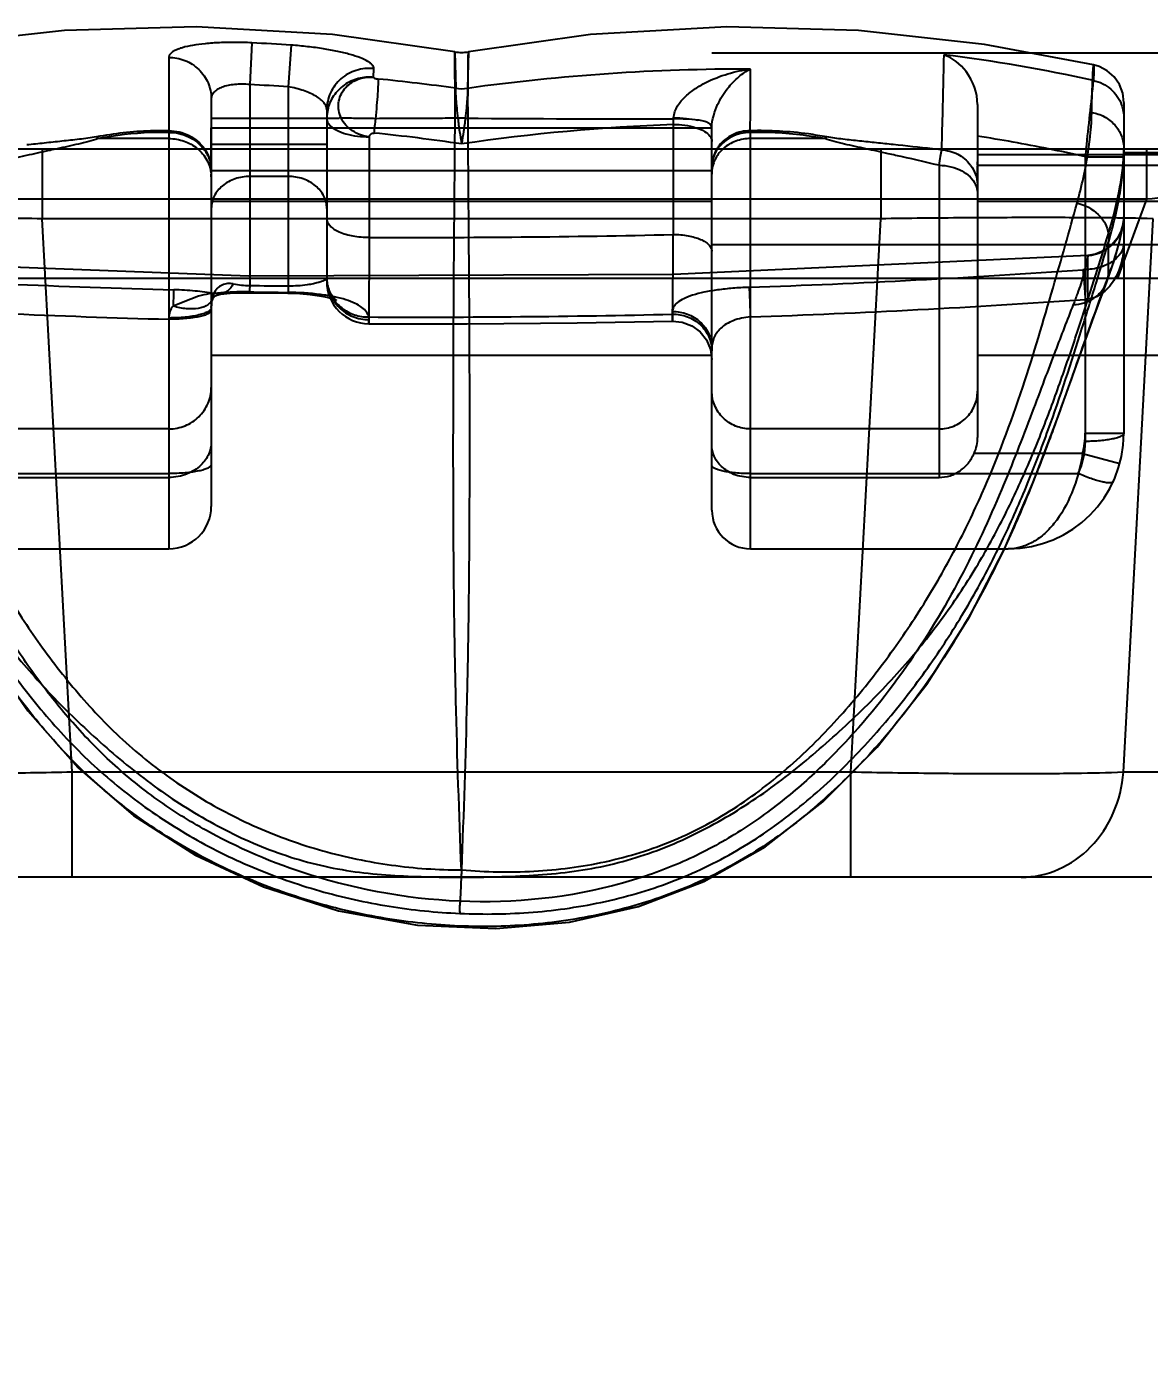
# Model space of a CAD drawing. Header units: millimetres. Extents: x 23075 to 24509, y -21593 to -20579.
# Drawn here: x 23754.48 to 23769.13, y -21282.45 to -21265.03 of the extents above; entities that cross this region are included whole.
import ezdxf

# ---------------------------------------------------------------- set-up
doc = ezdxf.new("R2010")
doc.units = ezdxf.units.MM
doc.header["$LTSCALE"] = 8
doc.linetypes.add('CENTER2', pattern=[1.125, 0.75, -0.125, 0.125, -0.125])
doc.layers.get('DEFPOINTS').update_dxf_attribs({"color": 6})
doc.layers.add('Cav-cor', color=30, linetype='Continuous')
doc.layers.add('PIN', color=5, linetype='Continuous')
doc.layers.add('dim', color=3, linetype='Continuous', lineweight=15)
doc.styles.get("Standard").update_dxf_attribs({"font": 'txt.shx', "width": 0.8, "bigfont": 'chineset.shx'})
doc.dimstyles.new('ISO-25', dxfattribs={"dimtxt": 5, "dimasz": 4, "dimexe": 0.3, "dimexo": 0.3, "dimtad": 0, "dimzin": 1, "dimdsep": 46, "dimtxsty": 'Standard', "dimcen": 0, "dimclrd": 3, "dimclre": 3, "dimclrt": 3, "dimazin": 0, "dimtfac": 1, "dimtofl": 0, "dimtmove": 0, "dimatfit": 0, "dimfxl": 0, "dimarcsym": 0})

# ---------------------------------------------------------------- blocks, each defined once
blk = doc.blocks.new('20160803.145918')
at = {"layer": 'PIN'}
for p, q in [((-120.73375, 1.25), (-4, 1.25)), ((-120.73375, -1.25), (-4, -1.25))]:
    blk.add_line(p, q, dxfattribs=at)
at = {"layer": 'PIN', "linetype": 'CENTER2'}
blk.add_line((-120.73375, 0), (0, 0), dxfattribs=at)
blk = doc.blocks.new('20160901.135126')
at = {"layer": 'Cav-cor', "color": 241}
for p, q in [((-5.9, 10.945), (-5.926, 10.399)), ((-5.384, 10.914), (-5.423, 10.369)), ((-3.251, 10.827), (-3.238, 10.351)), ((-3.073, 10.827), (-3.086, 10.351)), ((-4.309, 10.493), (-4.306, 10.608)), ((-5.926, 10.399), (-5.926, 7.777)), ((-5.423, 10.369), (-5.423, 7.771)), ((-6.428, 10.216), (-6.428, 4.896)), ((3.571, 10.139), (3.571, 5.796)), ((5.481, 10.165), (5.481, 5.85)), ((-6.428, 9.963), (-4.759, 9.963)), ((-4.921, 10.071), (-4.921, 7.831)), ((-0.395, 9.952), (-0.395, 9.966)), ((-6.981, 9.776), (-6.981, 4.343)), ((0.104, 9.833), (-6.431, 9.833)), ((-0.398, 8.444), (-0.398, 9.879)), ((0.104, 4.846), (0.104, 9.836)), ((0.607, 4.343), (0.607, 9.775)), ((-6.981, 9.695), (-7.903, 9.695)), ((-4.921, 9.618), (-6.428, 9.618)), ((-4.368, 9.718), (-4.368, 8.407)), ((1.578, 9.695), (0.607, 9.695)), ((-16.052, 9.562), (71.969, 9.562)), ((-13.891, 9.562), (9.658, 9.562)), ((-13.891, 9.562), (9.658, 9.562)), ((-8.633, 9.562), (-8.633, 8.649)), ((2.308, 9.562), (2.308, 8.649)), ((3.101, 9.549), (2.982, 9.562)), ((3.101, 9.563), (3.101, 9.549)), ((3.571, 9.486), (8.104, 9.486)), ((4.978, 9.458), (4.968, 9.461)), ((4.99, 9.562), (4.978, 9.458)), ((4.978, 9.458), (4.978, 5.744)), ((4.978, 9.458), (5.481, 9.458)), ((5.48, 9.514), (5.481, 9.535)), ((5.48, 9.514), (11.852, 9.514)), ((5.481, 9.535), (5.481, 9.553)), ((5.779, 8.904), (5.779, 9.562)), ((0.104, 9.276), (-6.43, 9.276)), ((0.104, 9.233), (0.104, 9.281)), ((0.104, 9.24), (0.104, 9.233)), ((3.069, 9.347), (3.069, 5.274)), ((3.57, 9.35), (8.055, 9.35)), ((-5.423, 9.201), (-5.926, 9.201)), ((5.779, 8.904), (-12.104, 8.904)), ((3.571, 9.061), (3.571, 9.051)), ((3.571, 9.051), (3.571, 9.043)), ((3.571, 8.978), (3.571, 8.973)), ((5.404, 7.873), (5.779, 8.904)), ((-6.428, 8.878), (0.104, 8.878)), ((3.571, 8.878), (108.838, 8.878)), ((-8.244, 1.428), (-8.633, 8.649)), ((2.308, 8.649), (-8.633, 8.649)), ((1.92, 1.428), (2.308, 8.649)), ((5.476, 1.428), (5.865, 8.649)), ((-4.368, 8.407), (-4.371, 7.279)), ((5.281, 7.909), (5.281, 8.344)), ((5.012, 7.988), (5.012, 8.17)), ((5.012, 8.17), (5.012, 8.17)), ((-14.548, 7.873), (8.223, 7.873)), ((-4.922, 7.863), (-4.914, 7.793)), ((-4.92, 7.844), (-4.921, 7.87)), ((5.259, 7.825), (5.281, 7.909)), ((-6.309, 7.665), (-6.388, 7.674)), ((-5.933, 7.683), (-5.935, 7.695)), ((-5.933, 7.683), (-5.429, 7.677)), ((-5.429, 7.677), (-5.431, 7.689)), ((-4.914, 7.793), (-4.914, 7.792)), ((5.259, 7.825), (5.259, 7.825)), ((-6.412, 7.599), (-6.413, 7.598)), ((-6.399, 7.663), (-6.412, 7.599)), ((-6.982, 7.354), (-6.981, 7.337)), ((-4.371, 7.279), (-4.371, 7.332)), ((-0.411, 7.439), (-0.411, 7.404)), ((-6.428, 6.868), (0.104, 6.868)), ((3.571, 6.868), (108.838, 6.868)), ((-6.981, 5.907), (-9.393, 5.907)), ((3.069, 5.907), (0.607, 5.907)), ((4.978, 5.85), (5.481, 5.85)), ((4.943, 5.587), (3.528, 5.587)), ((4.943, 5.587), (5.428, 5.455)), ((-11.211, 5.324), (-6.981, 5.324)), ((-9.393, 5.274), (-6.981, 5.274)), ((0.607, 5.324), (4.886, 5.324)), ((0.607, 5.274), (3.069, 5.274)), ((-10.298, 4.343), (-6.981, 4.343)), ((0.607, 4.343), (3.973, 4.343)), ((-8.244, 0.058), (-8.244, 1.428)), ((1.92, 1.428), (-8.244, 1.428)), ((1.92, 0.058), (1.92, 1.428)), ((7.181, 1.428), (5.476, 1.428)), ((5.847, 0.058), (-12.172, 0.058))]:
    blk.add_line(p, q, dxfattribs=at)
for points in [[(-3.251, 10.827), (-4.847, 11.052), (-6.626, 11.155), (-8.344, 11.106), (-9.988, 10.923), (-11.411, 10.656)], [(5.087, 10.656), (3.663, 10.923), (2.02, 11.106), (0.302, 11.155), (-1.478, 11.052), (-3.073, 10.827)], [(5.481, 10.166), (5.466, 10.286), (5.423, 10.399), (5.355, 10.499), (5.264, 10.579), (5.157, 10.635), (5.087, 10.657)], [(5.477, 8.612), (5.45, 8.498), (5.398, 8.395), (5.321, 8.305), (5.225, 8.234), (5.113, 8.188), (5.012, 8.17)], [(5.259, 7.825), (5.358, 8.111), (5.429, 8.366), (5.465, 8.535), (5.477, 8.612)], [(5.012, 8.17), (-0.394, 7.923), (-5.936, 7.901), (-11.332, 8.104)], [(-9.401, 3.058), (-8.82, 2.227), (-8.169, 1.491), (-7.441, 0.863), (-6.635, 0.347), (-5.747, -0.069), (-4.768, -0.381), (-3.735, -0.567), (-2.715, -0.613), (-1.754, -0.529), (-0.851, -0.325), (0, 0), (0.801, 0.455), (1.553, 1.04), (2.263, 1.756), (2.91, 2.577), (3.467, 3.457), (3.927, 4.349), (4.303, 5.221), (4.611, 6.036)], [(-6.309, 7.665), (-6.182, 7.677), (-6.047, 7.683), (-5.933, 7.683)], [(-5.429, 7.677), (-5.273, 7.672), (-5.136, 7.661), (-5.014, 7.644), (-4.914, 7.624), (-4.841, 7.604), (-4.8, 7.588), (-4.793, 7.585)], [(-4.793, 7.585), (-4.793, 7.585), (-4.818, 7.605), (-4.862, 7.66), (-4.902, 7.747), (-4.914, 7.792)], [(4.611, 6.036), (5.09, 7.37), (5.259, 7.825)], [(-6.428, 7.489), (-6.427, 7.52), (-6.421, 7.569), (-6.414, 7.596), (-6.412, 7.599)], [(-6.413, 7.598), (-6.403, 7.617), (-6.386, 7.637), (-6.357, 7.653), (-6.309, 7.665)], [(-4.371, 7.279), (-3.088, 7.278), (-1.654, 7.291), (-0.41, 7.314)], [(-0.41, 7.314), (-0.284, 7.301), (-0.159, 7.253), (-0.05, 7.174), (0.033, 7.069), (0.086, 6.945), (0.104, 6.812)]]:
    blk.add_lwpolyline(points, dxfattribs=at)
for centre, radius, start, end in [((-6.89, -10.2), 21.167, 85.9209, 87.3197), ((-3.162, 11.322), 0.503, 259.7712, 280.2288), ((150.131, 10.904), 157.115, 180.0546, 180.40343), ((0.507, -10.364), 21.315, 77.5964, 82.9316), ((-6.831, -15.411), 26.012, 82.0614, 84.3027), ((0.551, -15.833), 26.435, 89.8769, 97.908), ((-193.926, 10.91), 194.535, 359.672, 359.90933), ((-6.891, -10.117), 20.539, 85.9016, 87.3059), ((-3.162, 10.865), 0.519, 261.567, 278.4324), ((-195.161, 31.556), 201.356, 353.7291, 353.98438), ((-4.397, 9.96), 0.523, 167.9011, 179.6224), ((-4.76, 7.52), 2.444, 89.3579, 89.9788), ((-13.175, 10.874), 8.941, 352.8878, 354.0993), ((-3.162, 0.825), 9.136, 89.695, 90.3052), ((-0.253, 485.784), 475.832, 269.65561, 269.98292), ((-19.251, 10.741), 18.872, 357.3824, 357.6029), ((-2.609, 9.574), 4.376, 177.0687, 177.3622), ((-30.309, 9.544), 23.88, 0.0432, 0.6945), ((-6.84, -15.343), 25.238, 81.6213, 84.2327), ((0.545, -15.593), 25.489, 92.1205, 98.3621), ((-2.507, 9.54), 3.123, 4.3148, 4.7246), ((-8.198, 9.385), 0.428, 46.3918, 50.7858), ((0.565, 9.319), 0.463, 142.0194, 148.0195), ((1.878, 9.38), 0.434, 129.2395, 133.5752), ((-8.971, -99.091), 109.308, 83.72225, 83.99159), ((0.498, -10.259), 20.22, 78.5956, 81.2586), ((0.443, -32.247), 42.741, 102.4944, 103.3055), ((-58.719, 9.461), 52.29, 359.839, 0.1105), ((0.555, 9.325), 0.451, 147.9976, 160.7067), ((-6.114, -29.397), 39.817, 76.6665, 77.5025), ((0.434, -10.58), 20.547, 77.2537, 78.5965), ((2.672, 9.575), 2.809, 358.7604, 359.1731), ((2.701, 9.564), 2.78, 359.3925, 359.9982), ((-3.553, 9.234), 2.877, 179.1711, 180.0273), ((-7.448, 9.317), 1.018, 359.2981, 359.8406), ((-6.905, 9.285), 0.477, 0.0007, 3.5171), ((-6.883, 9.275), 0.454, 0.0009, 3.7454), ((0.516, 9.239), 0.412, 174.3125, 179.951), ((0.523, 9.239), 0.419, 160.3097, 174.3145), ((3.107, 9.069), 0.467, 36.2085, 37.6573), ((3.041, 9.393), 0.531, 355.4279, 0.0616), ((-6.883, 9.194), 0.455, 0.0019, 4.8918), ((0.523, 9.056), 3.048, 0.0943, 0.7684), ((3.135, 9.081), 0.437, 0.0001, 2.0874), ((4.978, 8.672), 0.503, 273.8045, 359.9969), ((-3.688, 150.193), 141.788, 269.72507, 271.32935), ((-3.653, 131.192), 123.513, 266.46256, 268.48489), ((-3.742, 131.512), 123.833, 272.00474, 274.02267), ((5.291, 3.069), 4.927, 93.2483, 94.022), ((-5.883, 9.282), 1.505, 260.1538, 268.381), ((-3.682, 173.313), 165.634, 269.22056, 269.39513), ((-3.682, 174.801), 167.038, 269.23035, 269.40273), ((-4.368, 7.831), 0.553, 180, 269.7277), ((-3.654, 131.739), 124.446, 266.47622, 268.4679), ((-3.739, 132.029), 124.737, 271.99656, 274.00752), ((5.098, 6.748), 0.857, 95.7613, 98.0042), ((-3.688, 150.38), 143.014, 269.72518, 271.31291), ((3.973, 5.85), 1.508, 270, 0), ((3.973, 5.85), 1.005, 344.8071, 0), ((3.974, 5.744), 1.005, 335.2864, 0.002), ((-6.981, 4.896), 0.553, 270, 0), ((0.607, 4.845), 0.502, 180, 270)]:
    blk.add_arc(centre, radius, start, end, dxfattribs=at)
for centre, major_axis, ratio, start_param, end_param in [((-6.981, 9.462), (0, 2.663), 0.207543, 4.642356, 4.653127), ((3.069, 5.796), (0, 0.514), 0.978148, 4.293943, 4.712389)]:
    blk.add_ellipse(centre, major_axis=major_axis, ratio=ratio, start_param=start_param, end_param=end_param, dxfattribs=at)
for points, knots in [([(-5.9, 10.945), (-5.972, 10.948), (-6.111, 10.952), (-6.314, 10.948), (-6.501, 10.936), (-6.663, 10.915), (-6.78, 10.89), (-6.858, 10.865), (-6.924, 10.837), (-6.984, 10.795), (-6.984, 10.755)], [0, 0, 0, 0, 0.188536, 0.369524, 0.535851, 0.68152, 0.801894, 0.851701, 0.894377, 1, 1, 1, 1]), ([(-4.306, 10.608), (-4.306, 10.624), (-4.32, 10.652), (-4.352, 10.68), (-4.403, 10.715), (-4.492, 10.754), (-4.624, 10.797), (-4.785, 10.835), (-4.971, 10.869), (-5.173, 10.896), (-5.313, 10.909), (-5.384, 10.914)], [0, 0, 0, 0, 0.043944, 0.073685, 0.110034, 0.203677, 0.324651, 0.469942, 0.634954, 0.813882, 1, 1, 1, 1]), ([(-3.164, 0.152), (-3.193, 0.889), (-3.23, 1.976), (-3.257, 3.391), (-3.266, 4.378), (-3.27, 5.305), (-3.269, 6.177), (-3.267, 6.996), (-3.263, 7.762), (-3.258, 8.463), (-3.253, 9.002), (-3.25, 9.39), (-3.248, 9.646), (-3.247, 9.876), (-3.246, 10.081), (-3.246, 10.259), (-3.247, 10.412), (-3.248, 10.539), (-3.248, 10.63), (-3.249, 10.69), (-3.25, 10.726), (-3.25, 10.757), (-3.251, 10.782), (-3.251, 10.799), (-3.251, 10.81), (-3.251, 10.816), (-3.251, 10.821), (-3.251, 10.824), (-3.252, 10.826), (-3.251, 10.827), (-3.251, 10.827)], [0, 0, 0, 0, 0.207443, 0.3054, 0.397878, 0.484651, 0.565946, 0.642784, 0.714873, 0.781033, 0.839913, 0.86618, 0.890169, 0.911762, 0.9309, 0.947593, 0.961873, 0.973787, 0.983389, 0.987344, 0.990747, 0.993605, 0.995927, 0.99772, 0.99842, 0.998991, 0.999434, 0.999749, 0.999937, 1, 1, 1, 1]), ([(-3.16, 0.152), (-3.131, 0.89), (-3.094, 1.976), (-3.068, 3.392), (-3.058, 4.379), (-3.055, 5.306), (-3.055, 6.177), (-3.057, 6.997), (-3.061, 7.762), (-3.067, 8.464), (-3.071, 9.002), (-3.074, 9.39), (-3.076, 9.646), (-3.077, 9.876), (-3.078, 10.081), (-3.078, 10.259), (-3.077, 10.412), (-3.077, 10.539), (-3.076, 10.63), (-3.075, 10.69), (-3.075, 10.726), (-3.074, 10.757), (-3.074, 10.782), (-3.073, 10.799), (-3.073, 10.81), (-3.073, 10.816), (-3.073, 10.821), (-3.073, 10.824), (-3.073, 10.826), (-3.073, 10.827), (-3.073, 10.827)], [0, 0, 0, 0, 0.207446, 0.305402, 0.39788, 0.484653, 0.565948, 0.642786, 0.714875, 0.781036, 0.839915, 0.866182, 0.890171, 0.911764, 0.930901, 0.947594, 0.961874, 0.973787, 0.983389, 0.987344, 0.990747, 0.993605, 0.995927, 0.99772, 0.99842, 0.998991, 0.999434, 0.999749, 0.999937, 1, 1, 1, 1]), ([(-6.984, 10.755), (-6.912, 10.755), (-6.767, 10.728), (-6.582, 10.608), (-6.458, 10.429), (-6.428, 10.286), (-6.428, 10.216)], [0, 0, 0, 0, 0.252985, 0.504193, 0.752945, 1, 1, 1, 1]), ([(3.13, 10.789), (3.129, 10.717), (3.12, 10.308), (3.11, 9.899), (3.101, 9.563)], [0, 0, 0, 0, 0.176928, 1, 1, 1, 1]), ([(3.571, 10.14), (3.571, 10.291), (3.473, 10.57), (3.245, 10.748), (3.13, 10.789)], [0, 0, 0, 0, 0.554504, 1, 1, 1, 1]), ([(5.062, 10.037), (5.063, 10.087), (5.065, 10.181), (5.068, 10.31), (5.071, 10.417), (5.075, 10.493), (5.077, 10.544), (5.079, 10.574), (5.081, 10.599), (5.082, 10.62), (5.084, 10.635), (5.085, 10.647), (5.086, 10.652), (5.086, 10.657), (5.087, 10.656)], [0, 0, 0, 0, 0.244704, 0.452383, 0.624621, 0.762873, 0.819636, 0.868353, 0.909174, 0.942244, 0.967703, 0.98569, 0.996357, 1, 1, 1, 1]), ([(5.087, 10.656), (5.087, 10.656), (5.088, 10.655), (5.088, 10.653), (5.089, 10.648), (5.089, 10.639), (5.089, 10.624), (5.089, 10.602), (5.089, 10.573), (5.088, 10.538), (5.087, 10.498), (5.086, 10.469), (5.086, 10.454)], [0, 0, 0, 0, 0.005363, 0.01834, 0.039201, 0.067932, 0.148775, 0.26034, 0.402039, 0.573137, 0.772753, 1, 1, 1, 1]), ([(-4.306, 10.608), (-4.383, 10.616), (-4.541, 10.601), (-4.746, 10.486), (-4.887, 10.299), (-4.921, 10.146), (-4.921, 10.071)], [0, 0, 0, 0, 0.252694, 0.503948, 0.752835, 1, 1, 1, 1]), ([(-4.309, 10.493), (-4.376, 10.5), (-4.513, 10.49), (-4.7, 10.404), (-4.842, 10.259), (-4.895, 10.134), (-4.909, 10.069)], [0, 0, 0, 0, 0.252891, 0.504405, 0.753411, 1, 1, 1, 1]), ([(-4.732, 9.963), (-4.747, 9.994), (-4.768, 10.059), (-4.772, 10.194), (-4.717, 10.325), (-4.616, 10.418), (-4.523, 10.469), (-4.419, 10.499), (-4.345, 10.497), (-4.309, 10.493)], [0, 0, 0, 0, 0.123254, 0.244541, 0.485035, 0.609776, 0.73742, 0.866412, 1, 1, 1, 1]), ([(-4.309, 10.493), (-4.308, 10.491), (-4.301, 10.486), (-4.289, 10.48), (-4.27, 10.475), (-4.256, 10.473), (-4.248, 10.472)], [0, 0, 0, 0, 0.127385, 0.348987, 0.64659, 1, 1, 1, 1]), ([(-4.282, 9.955), (-4.276, 10.012), (-4.266, 10.121), (-4.254, 10.27), (-4.248, 10.385), (-4.246, 10.449), (-4.249, 10.472)], [0, 0, 0, 0, 0.332094, 0.631721, 0.863419, 1, 1, 1, 1]), ([(-0.395, 9.966), (-0.392, 10.021), (-0.35, 10.128), (-0.241, 10.25), (-0.113, 10.349), (0.069, 10.454), (0.309, 10.547), (0.508, 10.59), (0.608, 10.603)], [0, 0, 0, 0, 0.129878, 0.260806, 0.389237, 0.515195, 0.760788, 1, 1, 1, 1]), ([(0.104, 9.836), (0.104, 9.891), (0.122, 9.995), (0.189, 10.171), (0.297, 10.346), (0.446, 10.501), (0.554, 10.576), (0.608, 10.603)], [0, 0, 0, 0, 0.171597, 0.327887, 0.591361, 0.811064, 1, 1, 1, 1]), ([(-5.926, 10.399), (-5.992, 10.406), (-6.115, 10.408), (-6.26, 10.381), (-6.348, 10.339), (-6.394, 10.303), (-6.422, 10.262), (-6.428, 10.231), (-6.428, 10.216)], [0, 0, 0, 0, 0.341879, 0.630428, 0.74569, 0.842039, 0.924173, 1, 1, 1, 1]), ([(-4.921, 10.071), (-4.921, 10.086), (-4.928, 10.119), (-4.957, 10.165), (-5.003, 10.209), (-5.089, 10.269), (-5.23, 10.329), (-5.356, 10.359), (-5.423, 10.369)], [0, 0, 0, 0, 0.073977, 0.159165, 0.260389, 0.379386, 0.66701, 1, 1, 1, 1]), ([(-3.238, 10.351), (-3.241, 10.334), (-3.24, 10.287), (-3.235, 10.201), (-3.225, 10.088), (-3.216, 10.005), (-3.211, 9.96)], [0, 0, 0, 0, 0.132916, 0.358143, 0.655818, 1, 1, 1, 1]), ([(-3.086, 10.351), (-3.084, 10.334), (-3.084, 10.287), (-3.089, 10.201), (-3.099, 10.088), (-3.108, 10.005), (-3.113, 9.96)], [0, 0, 0, 0, 0.132914, 0.358142, 0.655818, 1, 1, 1, 1]), ([(5.086, 10.454), (5.168, 10.436), (5.325, 10.358), (5.424, 10.212), (5.452, 10.133)], [0, 0, 0, 0, 0.501383, 1, 1, 1, 1]), ([(-6.428, 9.96), (-6.428, 9.955), (-6.429, 9.941), (-6.431, 9.915), (-6.431, 9.878), (-6.431, 9.849), (-6.431, 9.833)], [0, 0, 0, 0, 0.116135, 0.322549, 0.617844, 1, 1, 1, 1]), ([(-4.921, 9.96), (-4.921, 9.943), (-4.912, 9.907), (-4.889, 9.877), (-4.875, 9.863)], [0, 0, 0, 0, 0.463859, 1, 1, 1, 1]), ([(-4.368, 9.718), (-4.445, 9.724), (-4.558, 9.768), (-4.675, 9.866), (-4.717, 9.93), (-4.732, 9.963)], [0, 0, 0, 0, 0.507518, 0.756806, 1, 1, 1, 1]), ([(-4.282, 9.955), (-4.362, 9.955), (-4.512, 9.957), (-4.662, 9.962), (-4.732, 9.963)], [0, 0, 0, 0, 0.530635, 1, 1, 1, 1]), ([(-3.211, 9.96), (-3.3, 9.96), (-3.657, 9.958), (-4.014, 9.956), (-4.282, 9.955)], [0, 0, 0, 0, 0.249582, 1, 1, 1, 1]), ([(-3.211, 9.96), (-3.204, 9.903), (-3.189, 9.792), (-3.172, 9.68), (-3.162, 9.626)], [0, 0, 0, 0, 0.510525, 1, 1, 1, 1]), ([(-3.113, 9.96), (-3.12, 9.903), (-3.135, 9.792), (-3.152, 9.68), (-3.162, 9.626)], [0, 0, 0, 0, 0.510525, 1, 1, 1, 1]), ([(-0.395, 9.966), (-0.339, 9.966), (-0.234, 9.962), (-0.13, 9.947), (-0.081, 9.936)], [0, 0, 0, 0, 0.528145, 1, 1, 1, 1]), ([(-0.081, 9.936), (-0.13, 9.943), (-0.235, 9.95), (-0.34, 9.952), (-0.395, 9.952)], [0, 0, 0, 0, 0.469647, 1, 1, 1, 1]), ([(0.056, 9.901), (0.037, 9.91), (-0.008, 9.925), (-0.055, 9.933), (-0.081, 9.936)], [0, 0, 0, 0, 0.440372, 1, 1, 1, 1]), ([(0.056, 9.901), (0.037, 9.91), (-0.008, 9.925), (-0.055, 9.933), (-0.081, 9.936)], [0, 0, 0, 0, 0.440498, 1, 1, 1, 1]), ([(4.871, 8.853), (4.932, 9.074), (5.019, 9.466), (5.059, 9.866), (5.062, 10.037)], [0, 0, 0, 0, 0.572766, 1, 1, 1, 1]), ([(5.062, 10.037), (5.119, 10.027), (5.231, 9.99), (5.369, 9.881), (5.46, 9.733), (5.481, 9.62), (5.481, 9.564)], [0, 0, 0, 0, 0.255283, 0.5071, 0.754887, 1, 1, 1, 1]), ([(-6.98, 9.798), (-7.061, 9.799), (-7.378, 9.796), (-7.695, 9.76), (-7.927, 9.717)], [0, 0, 0, 0, 0.255901, 1, 1, 1, 1]), ([(-6.981, 9.776), (-7.06, 9.777), (-7.369, 9.773), (-7.677, 9.737), (-7.903, 9.695)], [0, 0, 0, 0, 0.256059, 1, 1, 1, 1]), ([(-6.981, 9.776), (-6.894, 9.776), (-6.721, 9.739), (-6.581, 9.63), (-6.53, 9.563)], [0, 0, 0, 0, 0.508821, 1, 1, 1, 1]), ([(-6.98, 9.798), (-6.89, 9.798), (-6.71, 9.756), (-6.568, 9.636), (-6.518, 9.564)], [0, 0, 0, 0, 0.507191, 1, 1, 1, 1]), ([(-4.875, 9.863), (-4.851, 9.839), (-4.785, 9.796), (-4.616, 9.734), (-4.47, 9.718), (-4.368, 9.718)], [0, 0, 0, 0, 0.192037, 0.430967, 1, 1, 1, 1]), ([(-4.368, 9.718), (-4.367, 9.732), (-4.348, 9.758), (-4.318, 9.769), (-4.304, 9.767)], [0, 0, 0, 0, 0.484207, 1, 1, 1, 1]), ([(-0.398, 9.879), (-0.299, 9.879), (-0.157, 9.863), (0.002, 9.798), (0.061, 9.752), (0.08, 9.727)], [0, 0, 0, 0, 0.580569, 0.816775, 1, 1, 1, 1]), ([(0.104, 9.833), (0.104, 9.846), (0.095, 9.876), (0.07, 9.893), (0.056, 9.901)], [0, 0, 0, 0, 0.451565, 1, 1, 1, 1]), ([(0.607, 9.775), (0.524, 9.775), (0.359, 9.738), (0.228, 9.629), (0.183, 9.564)], [0, 0, 0, 0, 0.509565, 1, 1, 1, 1]), ([(0.605, 9.797), (0.527, 9.797), (0.372, 9.763), (0.246, 9.664), (0.2, 9.604)], [0, 0, 0, 0, 0.506614, 1, 1, 1, 1]), ([(1.603, 9.717), (1.524, 9.731), (1.194, 9.785), (0.858, 9.804), (0.605, 9.797)], [0, 0, 0, 0, 0.242085, 1, 1, 1, 1]), ([(1.578, 9.695), (1.501, 9.709), (1.18, 9.762), (0.853, 9.781), (0.607, 9.775)], [0, 0, 0, 0, 0.241959, 1, 1, 1, 1]), ([(-7.927, 9.717), (-7.964, 9.71), (-8.038, 9.699), (-8.188, 9.681), (-8.378, 9.661), (-8.607, 9.636), (-8.76, 9.62), (-8.836, 9.612)], [0, 0, 0, 0, 0.121667, 0.245803, 0.496214, 0.747807, 1, 1, 1, 1]), ([(-7.903, 9.695), (-7.943, 9.68), (-8.03, 9.656), (-8.209, 9.612), (-8.347, 9.582), (-8.439, 9.562)], [0, 0, 0, 0, 0.235326, 0.485577, 1, 1, 1, 1]), ([(-6.981, 9.695), (-6.914, 9.695), (-6.78, 9.673), (-6.662, 9.607), (-6.611, 9.566)], [0, 0, 0, 0, 0.505581, 1, 1, 1, 1]), ([(0.08, 9.727), (0.083, 9.722), (0.097, 9.701), (0.104, 9.677), (0.104, 9.659)], [0, 0, 0, 0, 0.271175, 1, 1, 1, 1]), ([(0.607, 9.695), (0.543, 9.695), (0.415, 9.673), (0.303, 9.607), (0.256, 9.566)], [0, 0, 0, 0, 0.506115, 1, 1, 1, 1]), ([(2.115, 9.562), (2.068, 9.572), (1.976, 9.592), (1.838, 9.623), (1.705, 9.656), (1.619, 9.68), (1.578, 9.695)], [0, 0, 0, 0, 0.25867, 0.514444, 0.76474, 1, 1, 1, 1]), ([(2.471, 9.617), (2.398, 9.624), (2.252, 9.64), (2.033, 9.663), (1.852, 9.682), (1.709, 9.7), (1.638, 9.71), (1.603, 9.717)], [0, 0, 0, 0, 0.252232, 0.50385, 0.754254, 0.878363, 1, 1, 1, 1]), ([(-8.439, 9.562), (-8.469, 9.555), (-8.591, 9.528), (-8.712, 9.502), (-8.803, 9.482)], [0, 0, 0, 0, 0.248816, 1, 1, 1, 1]), ([(-6.611, 9.566), (-6.56, 9.524), (-6.474, 9.423), (-6.435, 9.296), (-6.43, 9.233)], [0, 0, 0, 0, 0.507565, 1, 1, 1, 1]), ([(-6.53, 9.563), (-6.5, 9.526), (-6.453, 9.444), (-6.432, 9.351), (-6.429, 9.304)], [0, 0, 0, 0, 0.504585, 1, 1, 1, 1]), ([(-6.518, 9.564), (-6.492, 9.527), (-6.45, 9.447), (-6.432, 9.358), (-6.429, 9.314)], [0, 0, 0, 0, 0.503096, 1, 1, 1, 1]), ([(0.129, 9.46), (0.125, 9.449), (0.11, 9.403), (0.104, 9.355), (0.104, 9.319)], [0, 0, 0, 0, 0.251917, 1, 1, 1, 1]), ([(0.256, 9.566), (0.242, 9.553), (0.188, 9.5), (0.148, 9.433), (0.129, 9.38)], [0, 0, 0, 0, 0.255269, 1, 1, 1, 1]), ([(2.503, 9.476), (2.47, 9.484), (2.341, 9.512), (2.212, 9.54), (2.115, 9.562)], [0, 0, 0, 0, 0.251094, 1, 1, 1, 1]), ([(3.101, 9.549), (3.094, 9.52), (3.083, 9.453), (3.074, 9.385), (3.069, 9.347)], [0, 0, 0, 0, 0.424761, 1, 1, 1, 1]), ([(3.101, 9.549), (3.174, 9.544), (3.318, 9.506), (3.433, 9.411), (3.477, 9.354)], [0, 0, 0, 0, 0.506201, 1, 1, 1, 1]), ([(5.281, 8.344), (5.344, 8.557), (5.436, 8.944), (5.477, 9.34), (5.48, 9.514)], [0, 0, 0, 0, 0.559559, 1, 1, 1, 1]), ([(5.281, 8.454), (5.341, 8.655), (5.413, 8.939), (5.467, 9.296), (5.479, 9.446), (5.48, 9.514)], [0, 0, 0, 0, 0.581941, 0.811254, 1, 1, 1, 1]), ([(3.069, 9.347), (3.121, 9.347), (3.223, 9.335), (3.364, 9.284), (3.478, 9.203), (3.53, 9.13), (3.547, 9.092)], [0, 0, 0, 0, 0.274884, 0.53781, 0.78015, 1, 1, 1, 1]), ([(3.484, 9.345), (3.51, 9.309), (3.553, 9.23), (3.569, 9.141), (3.571, 9.097)], [0, 0, 0, 0, 0.503085, 1, 1, 1, 1]), ([(3.57, 9.35), (3.567, 9.319), (3.567, 9.235), (3.57, 9.15), (3.571, 9.097)], [0, 0, 0, 0, 0.367149, 1, 1, 1, 1]), ([(-5.926, 9.201), (-5.991, 9.201), (-6.119, 9.181), (-6.285, 9.091), (-6.4, 8.953), (-6.428, 8.839), (-6.428, 8.784)], [0, 0, 0, 0, 0.271004, 0.530159, 0.771698, 1, 1, 1, 1]), ([(-4.921, 8.784), (-4.921, 8.839), (-4.949, 8.953), (-5.064, 9.091), (-5.23, 9.181), (-5.358, 9.201), (-5.423, 9.201)], [0, 0, 0, 0, 0.228302, 0.469841, 0.728996, 1, 1, 1, 1]), ([(3.547, 9.092), (3.551, 9.083), (3.565, 9.046), (3.571, 9.007), (3.571, 8.978)], [0, 0, 0, 0, 0.255296, 1, 1, 1, 1]), ([(3.571, 9.097), (3.571, 9.087), (3.572, 9.046), (3.571, 9.004), (3.571, 8.973)], [0, 0, 0, 0, 0.234694, 1, 1, 1, 1]), ([(8.598, 8.904), (8.6, 8.908), (8.601, 8.917), (8.596, 8.93), (8.584, 8.942), (8.557, 8.958), (8.505, 8.975), (8.422, 8.991), (8.313, 9.003), (8.176, 9.013), (8.014, 9.018), (7.826, 9.02), (7.617, 9.018), (7.301, 9.009), (6.873, 8.989), (6.335, 8.952), (5.966, 8.921), (5.779, 8.904)], [0, 0, 0, 0, 0.004496, 0.009042, 0.014595, 0.021768, 0.042083, 0.071284, 0.109801, 0.157702, 0.214767, 0.280483, 0.354089, 0.434615, 0.611918, 0.803158, 1, 1, 1, 1]), ([(-11.184, 8.729), (-11.081, 8.362), (-10.911, 7.789), (-10.643, 7.008), (-10.4, 6.372), (-10.12, 5.716), (-9.806, 5.042), (-9.45, 4.353), (-9.043, 3.651), (-8.654, 3.073), (-8.304, 2.62), (-8.019, 2.285), (-7.71, 1.964), (-7.264, 1.561), (-6.65, 1.116), (-5.842, 0.691), (-4.979, 0.382), (-4.081, 0.195), (-3.469, 0.153), (-3.164, 0.152)], [0, 0, 0, 0, 0.090213, 0.141267, 0.195078, 0.251208, 0.309716, 0.370792, 0.434631, 0.501156, 0.535336, 0.570044, 0.605151, 0.640561, 0.711931, 0.783715, 0.855694, 0.927802, 1, 1, 1, 1]), ([(-3.16, 0.152), (-2.847, 0.127), (-2.218, 0.112), (-1.282, 0.234), (-0.53, 0.466), (0.035, 0.735), (0.438, 0.975), (0.816, 1.248), (1.29, 1.644), (1.824, 2.189), (2.385, 2.889), (2.872, 3.606), (3.285, 4.329), (3.737, 5.266), (4.163, 6.405), (4.541, 7.681), (4.768, 8.484), (4.871, 8.853)], [0, 0, 0, 0, 0.072452, 0.14479, 0.216973, 0.253042, 0.289042, 0.324955, 0.360726, 0.431505, 0.500668, 0.567442, 0.631468, 0.692675, 0.807359, 0.911598, 1, 1, 1, 1]), ([(4.871, 8.853), (4.972, 8.83), (5.117, 8.755), (5.241, 8.594), (5.274, 8.501), (5.281, 8.454)], [0, 0, 0, 0, 0.518116, 0.765558, 1, 1, 1, 1]), ([(-8.633, 8.649), (-8.994, 8.654), (-9.691, 8.661), (-10.668, 8.665), (-11.492, 8.662), (-11.982, 8.655), (-12.189, 8.649)], [0, 0, 0, 0, 0.305137, 0.587291, 0.824905, 1, 1, 1, 1]), ([(-4.921, 8.65), (-4.921, 8.634), (-4.912, 8.599), (-4.878, 8.552), (-4.826, 8.511), (-4.727, 8.46), (-4.572, 8.418), (-4.439, 8.407), (-4.368, 8.407)], [0, 0, 0, 0, 0.074841, 0.160349, 0.262455, 0.382942, 0.671734, 1, 1, 1, 1]), ([(5.865, 8.649), (5.657, 8.655), (5.168, 8.662), (4.344, 8.665), (3.366, 8.661), (2.67, 8.654), (2.308, 8.649)], [0, 0, 0, 0, 0.175096, 0.412711, 0.694865, 1, 1, 1, 1]), ([(5.481, 8.672), (5.481, 8.665), (5.478, 8.645), (5.473, 8.604), (5.461, 8.539), (5.444, 8.452), (5.418, 8.344), (5.368, 8.159), (5.319, 8.013), (5.281, 7.909)], [0, 0, 0, 0, 0.023091, 0.076807, 0.160252, 0.272651, 0.413352, 0.581811, 1, 1, 1, 1]), ([(-3.166, 0.058), (-2.852, 0.058), (-2.379, 0.066), (-1.752, 0.121), (-1.132, 0.226), (-0.531, 0.421), (0.034, 0.692), (0.442, 0.925), (0.831, 1.185), (1.202, 1.467), (1.555, 1.766), (1.894, 2.073), (2.219, 2.388), (2.62, 2.813), (3.071, 3.36), (3.531, 4.043), (3.912, 4.731), (4.229, 5.414), (4.497, 6.083), (4.728, 6.73), (4.991, 7.517), (5.17, 8.088), (5.281, 8.454)], [0, 0, 0, 0, 0.072968, 0.109421, 0.145838, 0.218505, 0.254821, 0.291076, 0.327233, 0.36324, 0.399011, 0.434429, 0.46934, 0.503621, 0.570013, 0.63345, 0.694102, 0.752175, 0.807883, 0.861101, 0.911382, 1, 1, 1, 1]), ([(-0.41, 7.314), (-0.409, 7.314), (-0.41, 7.317), (-0.409, 7.32), (-0.409, 7.326), (-0.409, 7.335), (-0.409, 7.346), (-0.408, 7.365), (-0.408, 7.395), (-0.407, 7.439), (-0.407, 7.491), (-0.406, 7.553), (-0.405, 7.623), (-0.404, 7.701), (-0.403, 7.821), (-0.402, 7.989), (-0.4, 8.208), (-0.399, 8.363), (-0.398, 8.444)], [0, 0, 0, 0, 0.001103, 0.004368, 0.009797, 0.017382, 0.027111, 0.038975, 0.069061, 0.107484, 0.154052, 0.208549, 0.270695, 0.340199, 0.416717, 0.589238, 0.784972, 1, 1, 1, 1]), ([(-0.398, 8.444), (-0.334, 8.444), (-0.24, 8.436), (-0.121, 8.409), (-0.045, 8.382), (0.017, 8.35), (0.065, 8.312), (0.096, 8.27), (0.104, 8.238), (0.104, 8.224)], [0, 0, 0, 0, 0.328108, 0.479734, 0.617241, 0.737671, 0.839728, 0.925195, 1, 1, 1, 1]), ([(5.281, 8.454), (5.282, 8.445), (5.287, 8.409), (5.285, 8.371), (5.281, 8.344)], [0, 0, 0, 0, 0.2528, 1, 1, 1, 1]), ([(-11.593, 8.224), (-11.48, 7.847), (-11.289, 7.262), (-10.994, 6.466), (-10.728, 5.818), (-10.427, 5.152), (-10.089, 4.467), (-9.707, 3.767), (-9.271, 3.059), (-8.762, 2.36), (-8.272, 1.806), (-7.834, 1.394), (-7.362, 1.008), (-6.722, 0.581), (-5.893, 0.17), (-5.018, -0.138), (-4.11, -0.339), (-3.493, -0.402), (-3.184, -0.415)], [0, 0, 0, 0, 0.090956, 0.142384, 0.196487, 0.252891, 0.311685, 0.373118, 0.437324, 0.504101, 0.572965, 0.607954, 0.64319, 0.714098, 0.78536, 0.856795, 0.928356, 1, 1, 1, 1]), ([(-11.591, 8.342), (-11.347, 7.545), (-10.897, 6.298), (-10.221, 4.866), (-9.718, 3.982), (-9.269, 3.311), (-8.738, 2.658), (-8.233, 2.141), (-7.794, 1.742), (-7.446, 1.451), (-7.081, 1.175), (-6.698, 0.923), (-6.297, 0.696), (-5.743, 0.431), (-5.157, 0.234), (-4.552, 0.123), (-4.091, 0.08), (-3.629, 0.061), (-3.321, 0.058), (-3.166, 0.058)], [0, 0, 0, 0, 0.195748, 0.310745, 0.37136, 0.43437, 0.500148, 0.568739, 0.603895, 0.639438, 0.675218, 0.711141, 0.747156, 0.783216, 0.855319, 0.891426, 0.927575, 0.963772, 1, 1, 1, 1]), ([(-3.184, -0.415), (-2.865, -0.429), (-2.227, -0.419), (-1.28, -0.281), (-0.365, -0.007), (0.492, 0.412), (1.264, 0.961), (1.951, 1.596), (2.556, 2.285), (3.083, 3.003), (3.532, 3.732), (3.909, 4.461), (4.226, 5.18), (4.574, 6.092), (4.859, 6.97), (5.113, 7.789), (5.228, 8.166), (5.281, 8.344)], [0, 0, 0, 0, 0.07189, 0.143677, 0.21532, 0.286782, 0.357935, 0.428424, 0.497594, 0.564643, 0.629099, 0.690796, 0.749801, 0.806315, 0.911117, 0.958019, 1, 1, 1, 1]), ([(5.481, 8.337), (5.481, 8.261), (5.464, 8.107), (5.4, 7.924), (5.318, 7.791), (5.237, 7.701), (5.135, 7.63), (5.053, 7.605), (5.012, 7.601)], [0, 0, 0, 0, 0.241142, 0.485418, 0.610047, 0.736982, 0.866957, 1, 1, 1, 1]), ([(5.481, 8.337), (5.481, 8.3), (5.46, 8.22), (5.373, 8.112), (5.22, 8.02), (5.088, 7.991), (5.012, 7.988)], [0, 0, 0, 0, 0.173265, 0.376142, 0.640569, 1, 1, 1, 1]), ([(5.012, 8.17), (5.011, 8.17), (5.012, 8.169), (5.011, 8.167), (5.011, 8.164), (5.01, 8.159), (5.009, 8.153), (5.007, 8.142), (5.004, 8.126), (4.999, 8.102), (4.993, 8.073), (4.986, 8.039), (4.972, 7.985), (4.951, 7.905), (4.918, 7.795), (4.874, 7.668), (4.84, 7.577), (4.821, 7.53)], [0, 0, 0, 0, 0.001053, 0.004154, 0.009291, 0.01645, 0.02562, 0.036787, 0.065067, 0.101203, 0.145115, 0.196735, 0.256, 0.397252, 0.568518, 0.769494, 1, 1, 1, 1]), ([(5.281, 7.909), (5.181, 7.643), (4.949, 7.007), (4.65, 6.144), (4.339, 5.313), (4.043, 4.599), (3.686, 3.853), (3.107, 2.83), (2.379, 1.851), (1.493, 0.983), (0.734, 0.406), (-0.112, -0.054), (-1.027, -0.371), (-1.98, -0.553), (-2.95, -0.606), (-3.919, -0.535), (-4.87, -0.347), (-5.79, -0.047), (-6.661, 0.363), (-7.334, 0.793), (-7.828, 1.188), (-8.286, 1.612), (-8.795, 2.188), (-9.482, 3.153), (-10.148, 4.367), (-10.775, 5.717), (-11.237, 6.841), (-11.488, 7.502), (-11.593, 7.781)], [0, 0, 0, 0, 0.033209, 0.07881, 0.106387, 0.136597, 0.168866, 0.2027, 0.273502, 0.309997, 0.346945, 0.384215, 0.421702, 0.459304, 0.496951, 0.534593, 0.572183, 0.609672, 0.646993, 0.684042, 0.702427, 0.720678, 0.756665, 0.791812, 0.858448, 0.917602, 0.965214, 1, 1, 1, 1]), ([(-4.922, 7.863), (-4.925, 7.859), (-4.936, 7.851), (-4.958, 7.841), (-4.992, 7.828), (-5.039, 7.814), (-5.101, 7.799), (-5.23, 7.776), (-5.341, 7.769), (-5.423, 7.771)], [0, 0, 0, 0, 0.028134, 0.075859, 0.144993, 0.237952, 0.359252, 0.517509, 1, 1, 1, 1]), ([(-4.921, 7.87), (-4.921, 7.869), (-4.921, 7.867), (-4.921, 7.864), (-4.922, 7.863)], [0, 0, 0, 0, 0.303777, 1, 1, 1, 1]), ([(-4.921, 7.87), (-4.921, 7.8), (-4.892, 7.658), (-4.769, 7.48), (-4.587, 7.36), (-4.443, 7.332), (-4.371, 7.332)], [0, 0, 0, 0, 0.246937, 0.495632, 0.746882, 1, 1, 1, 1]), ([(4.945, 7.984), (4.948, 7.968), (4.952, 7.923), (4.96, 7.84), (4.969, 7.727), (4.975, 7.643), (4.978, 7.597)], [0, 0, 0, 0, 0.124004, 0.345665, 0.646177, 1, 1, 1, 1]), ([(5.012, 7.988), (5.01, 7.982), (5.008, 7.965), (5.005, 7.921), (5.005, 7.844), (5.007, 7.731), (5.01, 7.647), (5.012, 7.601)], [0, 0, 0, 0, 0.04983, 0.125329, 0.346981, 0.646914, 1, 1, 1, 1]), ([(-6.918, 7.722), (-6.92, 7.697), (-6.922, 7.626), (-6.925, 7.555), (-6.926, 7.509)], [0, 0, 0, 0, 0.351698, 1, 1, 1, 1]), ([(-6.388, 7.674), (-6.435, 7.672), (-6.528, 7.659), (-6.663, 7.617), (-6.793, 7.56), (-6.881, 7.525), (-6.926, 7.509)], [0, 0, 0, 0, 0.247946, 0.496863, 0.747694, 1, 1, 1, 1]), ([(-6.388, 7.674), (-6.472, 7.688), (-6.648, 7.71), (-6.825, 7.72), (-6.918, 7.722)], [0, 0, 0, 0, 0.475235, 1, 1, 1, 1]), ([(-6.141, 7.799), (-6.165, 7.803), (-6.216, 7.806), (-6.291, 7.787), (-6.358, 7.739), (-6.388, 7.69), (-6.399, 7.663)], [0, 0, 0, 0, 0.23603, 0.472006, 0.720575, 1, 1, 1, 1]), ([(-5.935, 7.695), (-5.975, 7.695), (-6.126, 7.695), (-6.278, 7.686), (-6.388, 7.674)], [0, 0, 0, 0, 0.263797, 1, 1, 1, 1]), ([(-6.141, 7.799), (-6.16, 7.764), (-6.205, 7.703), (-6.276, 7.669), (-6.309, 7.665)], [0, 0, 0, 0, 0.54338, 1, 1, 1, 1]), ([(-5.926, 7.777), (-5.926, 7.764), (-5.927, 7.745), (-5.929, 7.722), (-5.93, 7.708), (-5.931, 7.698), (-5.931, 7.69), (-5.932, 7.686), (-5.933, 7.683), (-5.933, 7.684)], [0, 0, 0, 0, 0.428241, 0.600066, 0.742009, 0.8532, 0.933252, 0.981925, 1, 1, 1, 1]), ([(-4.374, 7.368), (-4.378, 7.391), (-4.401, 7.439), (-4.465, 7.498), (-4.557, 7.551), (-4.679, 7.596), (-4.83, 7.634), (-5.083, 7.675), (-5.288, 7.687), (-5.431, 7.689)], [0, 0, 0, 0, 0.060726, 0.13313, 0.223263, 0.334649, 0.469382, 0.627973, 1, 1, 1, 1]), ([(-5.423, 7.771), (-5.424, 7.758), (-5.425, 7.739), (-5.426, 7.716), (-5.426, 7.702), (-5.427, 7.692), (-5.428, 7.684), (-5.428, 7.681), (-5.429, 7.677), (-5.429, 7.677)], [0, 0, 0, 0, 0.428781, 0.600804, 0.74289, 0.854157, 0.934194, 0.982688, 1, 1, 1, 1]), ([(-4.914, 7.792), (-4.902, 7.733), (-4.857, 7.616), (-4.731, 7.476), (-4.563, 7.387), (-4.437, 7.367), (-4.374, 7.368)], [0, 0, 0, 0, 0.245319, 0.493076, 0.744783, 1, 1, 1, 1]), ([(0.59, 7.754), (0.519, 7.752), (0.382, 7.744), (0.185, 7.723), (0.01, 7.694), (-0.138, 7.657), (-0.256, 7.613), (-0.342, 7.563), (-0.397, 7.506), (-0.411, 7.459), (-0.411, 7.439)], [0, 0, 0, 0, 0.192349, 0.373876, 0.536399, 0.674948, 0.787738, 0.875866, 0.943627, 1, 1, 1, 1]), ([(0.59, 7.754), (0.593, 7.71), (0.598, 7.581), (0.604, 7.452), (0.607, 7.368)], [0, 0, 0, 0, 0.348164, 1, 1, 1, 1]), ([(4.821, 7.53), (4.869, 7.531), (4.964, 7.546), (5.093, 7.607), (5.196, 7.701), (5.242, 7.782), (5.259, 7.825)], [0, 0, 0, 0, 0.256536, 0.508382, 0.755421, 1, 1, 1, 1]), ([(-6.926, 7.509), (-6.944, 7.489), (-6.974, 7.44), (-6.983, 7.383), (-6.982, 7.354)], [0, 0, 0, 0, 0.488696, 1, 1, 1, 1]), ([(-6.413, 7.598), (-6.419, 7.583), (-6.439, 7.553), (-6.481, 7.519), (-6.535, 7.493), (-6.626, 7.47), (-6.761, 7.47), (-6.869, 7.492), (-6.926, 7.509)], [0, 0, 0, 0, 0.08896, 0.184118, 0.289983, 0.408756, 0.684338, 1, 1, 1, 1]), ([(-6.399, 7.663), (-6.405, 7.651), (-6.424, 7.595), (-6.428, 7.535), (-6.428, 7.49)], [0, 0, 0, 0, 0.23239, 1, 1, 1, 1]), ([(4.821, 7.53), (4.741, 7.328), (4.615, 7), (4.436, 6.529), (4.21, 5.924), (3.872, 5.054), (3.354, 3.927), (2.649, 2.754), (1.89, 1.828), (1.169, 1.157), (0.567, 0.704), (-0.091, 0.325), (-0.564, 0.136), (-0.805, 0.057)], [0, 0, 0, 0, 0.067113, 0.108654, 0.155824, 0.267086, 0.396952, 0.53916, 0.688946, 0.765697, 0.843255, 0.921415, 1, 1, 1, 1]), ([(-5.039, 0.057), (-5.527, 0.203), (-6.239, 0.497), (-7.102, 1.031), (-7.691, 1.501), (-8.212, 2.029), (-8.669, 2.595), (-9.071, 3.181), (-9.425, 3.77), (-9.743, 4.35), (-10.111, 5.069), (-10.491, 5.872), (-10.848, 6.704), (-11.045, 7.195), (-11.13, 7.407)], [0, 0, 0, 0, 0.15414, 0.230692, 0.306506, 0.381261, 0.454631, 0.526261, 0.595733, 0.662566, 0.726112, 0.839838, 0.931148, 1, 1, 1, 1]), ([(-6.428, 7.49), (-6.428, 7.467), (-6.468, 7.436), (-6.525, 7.412), (-6.595, 7.391), (-6.678, 7.375), (-6.808, 7.359), (-6.911, 7.354), (-6.982, 7.354)], [0, 0, 0, 0, 0.113508, 0.20903, 0.331019, 0.476224, 0.640026, 1, 1, 1, 1]), ([(-6.428, 7.454), (-6.428, 7.446), (-6.436, 7.432), (-6.453, 7.419), (-6.48, 7.403), (-6.526, 7.386), (-6.595, 7.369), (-6.678, 7.355), (-6.808, 7.341), (-6.911, 7.337), (-6.981, 7.337)], [0, 0, 0, 0, 0.043156, 0.07277, 0.109226, 0.203528, 0.325433, 0.471356, 0.636449, 1, 1, 1, 1]), ([(-4.371, 7.332), (-4.371, 7.334), (-4.371, 7.347), (-4.372, 7.359), (-4.374, 7.368)], [0, 0, 0, 0, 0.22548, 1, 1, 1, 1]), ([(-0.411, 7.439), (-0.345, 7.44), (-0.211, 7.418), (-0.039, 7.312), (0.077, 7.151), (0.104, 7.021), (0.104, 6.958)], [0, 0, 0, 0, 0.254973, 0.507082, 0.755025, 1, 1, 1, 1]), ([(-0.411, 7.404), (-0.411, 7.391), (-0.411, 7.373), (-0.411, 7.35), (-0.411, 7.338), (-0.41, 7.328), (-0.411, 7.32), (-0.41, 7.317), (-0.41, 7.314), (-0.41, 7.314)], [0, 0, 0, 0, 0.435308, 0.607306, 0.74844, 0.858394, 0.936975, 0.984157, 1, 1, 1, 1]), ([(-0.411, 7.404), (-0.345, 7.405), (-0.211, 7.383), (-0.04, 7.278), (0.077, 7.117), (0.104, 6.987), (0.104, 6.924)], [0, 0, 0, 0, 0.255268, 0.507506, 0.755329, 1, 1, 1, 1]), ([(0.607, 7.368), (0.53, 7.363), (0.391, 7.334), (0.221, 7.237), (0.123, 7.104), (0.104, 7.004), (0.104, 6.958)], [0, 0, 0, 0, 0.324339, 0.588257, 0.802771, 1, 1, 1, 1]), ([(-6.981, 5.907), (-6.909, 5.907), (-6.765, 5.935), (-6.581, 6.055), (-6.457, 6.235), (-6.428, 6.377), (-6.428, 6.448)], [0, 0, 0, 0, 0.252577, 0.503608, 0.752526, 1, 1, 1, 1]), ([(0.607, 5.907), (0.541, 5.907), (0.41, 5.933), (0.243, 6.042), (0.13, 6.205), (0.104, 6.335), (0.104, 6.399)], [0, 0, 0, 0, 0.252577, 0.503608, 0.752526, 1, 1, 1, 1]), ([(3.069, 5.907), (3.134, 5.907), (3.266, 5.933), (3.433, 6.042), (3.545, 6.205), (3.571, 6.335), (3.571, 6.399)], [0, 0, 0, 0, 0.252577, 0.503608, 0.752526, 1, 1, 1, 1]), ([(5.481, 5.85), (5.481, 5.843), (5.47, 5.825), (5.439, 5.807), (5.392, 5.789), (5.33, 5.774), (5.254, 5.761), (5.136, 5.748), (5.043, 5.744), (4.978, 5.744)], [0, 0, 0, 0, 0.043166, 0.10902, 0.203344, 0.325277, 0.471234, 0.636365, 1, 1, 1, 1]), ([(-6.428, 5.727), (-6.428, 5.677), (-6.454, 5.567), (-6.563, 5.417), (-6.747, 5.302), (-6.901, 5.274), (-6.981, 5.274)], [0, 0, 0, 0, 0.188833, 0.41824, 0.692476, 1, 1, 1, 1]), ([(0.607, 5.274), (0.534, 5.274), (0.395, 5.299), (0.228, 5.403), (0.127, 5.54), (0.104, 5.642), (0.104, 5.688)], [0, 0, 0, 0, 0.304904, 0.577373, 0.807062, 1, 1, 1, 1]), ([(3.069, 5.274), (3.118, 5.274), (3.216, 5.289), (3.349, 5.356), (3.457, 5.458), (3.508, 5.542), (3.528, 5.587)], [0, 0, 0, 0, 0.250385, 0.49994, 0.749489, 1, 1, 1, 1]), ([(4.943, 5.587), (4.915, 5.411), (4.829, 5.087), (4.634, 4.732), (4.44, 4.527), (4.291, 4.422), (4.134, 4.357), (4.026, 4.343), (3.973, 4.343)], [0, 0, 0, 0, 0.314315, 0.586903, 0.704052, 0.809859, 0.907189, 1, 1, 1, 1]), ([(-6.428, 5.441), (-6.428, 5.433), (-6.436, 5.419), (-6.453, 5.406), (-6.48, 5.39), (-6.526, 5.373), (-6.595, 5.356), (-6.678, 5.342), (-6.808, 5.328), (-6.911, 5.324), (-6.981, 5.324)], [0, 0, 0, 0, 0.043156, 0.07277, 0.109226, 0.203528, 0.325433, 0.471356, 0.636449, 1, 1, 1, 1]), ([(0.607, 5.324), (0.542, 5.324), (0.449, 5.328), (0.331, 5.341), (0.255, 5.354), (0.193, 5.369), (0.146, 5.386), (0.115, 5.405), (0.104, 5.423), (0.104, 5.43)], [0, 0, 0, 0, 0.363635, 0.528766, 0.674723, 0.796656, 0.89098, 0.956834, 1, 1, 1, 1]), ([(5.343, 5.22), (5.34, 5.214), (5.324, 5.204), (5.293, 5.202), (5.248, 5.205), (5.192, 5.216), (5.125, 5.234), (5.021, 5.268), (4.941, 5.3), (4.886, 5.324)], [0, 0, 0, 0, 0.041151, 0.105139, 0.197673, 0.318114, 0.46332, 0.628989, 1, 1, 1, 1]), ([(-8.244, 1.428), (-8.605, 1.42), (-9.301, 1.41), (-10.278, 1.403), (-11.102, 1.408), (-11.592, 1.418), (-11.8, 1.428)], [0, 0, 0, 0, 0.30488, 0.586709, 0.824341, 1, 1, 1, 1]), ([(5.476, 1.428), (5.268, 1.418), (4.778, 1.408), (3.954, 1.403), (2.977, 1.41), (2.281, 1.42), (1.92, 1.428)], [0, 0, 0, 0, 0.175659, 0.413291, 0.69512, 1, 1, 1, 1]), ([(4.143, 0.058), (4.308, 0.058), (4.647, 0.131), (5.076, 0.435), (5.374, 0.887), (5.462, 1.245), (5.476, 1.428)], [0, 0, 0, 0, 0.237451, 0.482101, 0.737057, 1, 1, 1, 1]), ([(-0.805, 0.057), (-1.483, -0.165), (-2.924, -0.369), (-4.355, -0.148), (-5.039, 0.057)], [0, 0, 0, 0, 0.499841, 1, 1, 1, 1]), ([(-3.166, 0.058), (-3.168, 0.033), (-3.17, -0.018), (-3.173, -0.093), (-3.177, -0.164), (-3.179, -0.23), (-3.183, -0.289), (-3.192, -0.339), (-3.19, -0.381), (-3.183, -0.405), (-3.183, -0.415)], [0, 0, 0, 0, 0.162206, 0.320779, 0.471649, 0.611362, 0.73672, 0.844833, 0.933014, 1, 1, 1, 1]), ([(-3.164, 0.151), (-3.164, 0.136), (-3.164, 0.105), (-3.166, 0.074), (-3.166, 0.058)], [0, 0, 0, 0, 0.49781, 1, 1, 1, 1])]:
    blk.add_open_spline(points, degree=3, knots=knots, dxfattribs=at)
for points in [[(5.452, 10.133), (5.471, 10.081), (5.481, 10.024), (5.481, 9.968)], [(0.129, 9.474), (0.113, 9.428), (0.104, 9.379), (0.104, 9.33)], [(0.183, 9.564), (0.16, 9.532), (0.142, 9.497), (0.129, 9.46)]]:
    blk.add_open_spline(points, degree=3, dxfattribs=at)
blk = doc.blocks.new('*D28283')
at = {"layer": 'DEFPOINTS', "color": 0}
for p in [(23769.186, -21290.346), (23759.127, -21296.891)]:
    blk.add_point(p, dxfattribs=at)
at = {"layer": 'dim', "color": 3, "lineweight": -2}
blk.add_line((23772.538, -21288.165), (23775.891, -21285.983), dxfattribs=at)
at = {"layer": 'dim', "color": 3}
blk.add_solid([(23772.175, -21287.606), (23772.902, -21288.723), (23769.186, -21290.346)], dxfattribs=at)
at = {"layer": 'dim', "color": 3, "insert": (23783.679, -21280.916), "char_height": 5, "attachment_point": 5, "rotation": 33.0507}
blk.add_mtext('%%c12.00', dxfattribs=at)

msp = doc.modelspace()

# ---------------------------------------------------------------- linework, layer by layer
at = {"layer": 'Cav-cor', "color": 241}
msp.add_line((23726.337, -21266.618), (23872.156, -21266.618), dxfattribs=at)

# ---------------------------------------------------------------- block references
at = {"layer": 'Cav-cor'}
msp.add_blockref('20160901.135126', (23763.319, -21276.18), dxfattribs=at)
at = {"layer": 'PIN'}
msp.add_blockref('20160803.145918', (23884.156, -21266.618), dxfattribs=at)

# ---------------------------------------------------------------- dimensions: what is measured, and where the dimension line sits
at = {"layer": 'dim'}
dim = msp.add_diameter_dim_2p(p1=(23759.127, -21296.891), p2=(23769.186, -21290.346), dimstyle='ISO-25', dxfattribs=at)
dim.commit()
dim.dimension.update_dxf_attribs({"geometry": '*D28283', "text_midpoint": (23783.679, -21280.916)})

doc.saveas('drawing.dxf')
